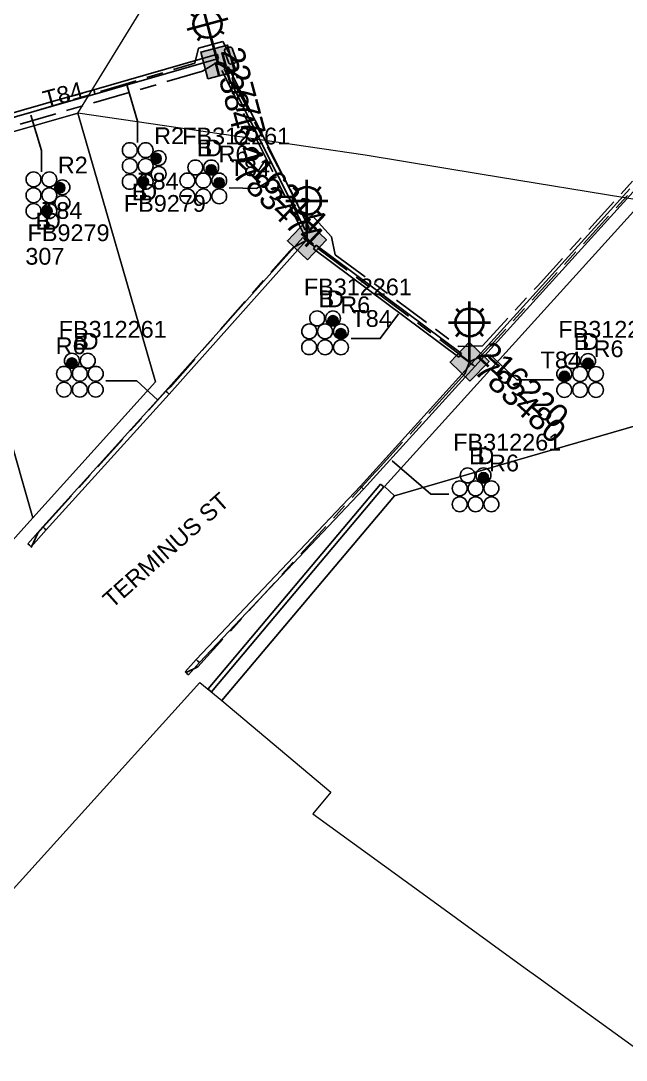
# Model space of a CAD drawing. Header units: metres. Extents: x 314728 to 315901, y 6265229 to 6266735.
# Drawn here: x 315388.9 to 315453.9, y 6265677.9 to 6265789.6 of the extents above; entities that cross this region are included whole.
import ezdxf
from ezdxf.enums import TextEntityAlignment as Align

# ---------------------------------------------------------------- set-up
doc = ezdxf.new("R2010")
doc.units = ezdxf.units.M
doc.linetypes.add('Cable Exist UG', pattern=[8.2, 4, -1.2, 1.8, -1.2])
doc.layers.get('0').update_dxf_attribs({"color": 6})
for name, color, linetype, lineweight in [('Cadastre Buildings_SP_EXT', 250, 'Continuous', 5), ('Cadastre Land Parcels_SP_EXT', 250, 'Continuous', 5), ('Cadastre Roads_SP_EXT', 250, 'Continuous', 5)]:
    doc.layers.add(name, color=color, linetype=linetype, lineweight=lineweight)
for name, color, linetype in [('Duct_SP_EXT', 7, 'Continuous'), ('Equip_LV_EXT', 7, 'Continuous'), ('Equip_SP_SL_EXT', 7, 'Continuous'), ('Mains_LV_EXT', 7, 'Continuous'), ('Mains_SL_EXT', 7, 'Continuous'), ('SupportsUG_SP_LV_SL_EXT', 7, 'Continuous'), ('Trench_SP_EXT', 7, 'Continuous')]:
    doc.layers.add(name, color=color, linetype=linetype)
doc.styles.add('COLUMN_LABEL', font='arial.ttf')
doc.styles.add('iecARIAL', font='arial.ttf', dxfattribs={"height": 2})
doc.styles.add('POLE_LABEL', font='arial.ttf')
doc.styles.get("Standard").update_dxf_attribs({"font": 'arial.ttf'})

# ---------------------------------------------------------------- blocks, each defined once
blk = doc.blocks.new('COLUMN_EXT')
blk.add_hatch(color=256).paths.add_polyline_path([(-1.49, 1.48), (-1.49, -1.49), (1.48, -1.49), (1.48, 1.48)])
blk.add_lwpolyline([(-1.49, -1.49), (1.48, -1.49), (1.48, 1.48), (-1.49, 1.48)], close=True)
for tag, height, style, flags, p in [('ASSET_NUM', 2.5, 'COLUMN_LABEL', 8, (2, 2)), ('STRUCTURE_PLANT_NUMBER', 0.2, 'POLE_LABEL', 9, (1.81, 0.03)), ('STREET_CODE', 0.2, 'COLUMN_LABEL', 9, (1.81, -0.2))]:
    blk.add_attdef(tag, text='', height=height, dxfattribs=dict(style=style, flags=flags)).set_placement(p, align=Align.MIDDLE_LEFT)
at = {"flags": 9}
for tag, p in [('COLUMN_TYPE', (1.81, -0.4)), ('OWNED_BY', (1.81, -0.6)), ('STATE', (1.81, -0.8)), ('USAGE', (1.81, -1)), ('LEGEND', (1.81, -1.2)), ('STREETNAME', (1.81, -1.6)), ('SUBURB', (1.81, -1.8)), ('LOCATION', (1.81, -1.4)), ('NOTES', (1.81, -2))]:
    blk.add_attdef(tag, text='', height=0.2, dxfattribs=at).set_placement(p, align=Align.MIDDLE_LEFT)
at = {"flags": 1}
blk.add_attdef('Z', (1.81, -2.35), '', height=0.2, dxfattribs=at)
blk = doc.blocks.new('DUCT_EXT')
blk.add_circle((0, 0.8), 0.8)
at = {"flags": 1}
blk.add_attdef('Z', (0, 0), '', height=0.2, dxfattribs=at)
at = {"flags": 9}
for tag, p in [('DUCT_CODE', (0, 0)), ('XSECT_TYPE', (0, -0.2)), ('STATE', (0, -0.6)), ('FB_REFERENCE', (0, -0.4)), ('NOTES', (0, -0.8))]:
    blk.add_attdef(tag, text='', height=0.2, dxfattribs=at).set_placement(p, align=Align.MIDDLE_LEFT)
blk = doc.blocks.new('SL_LANTERN_EXT')
at = {"lineweight": 40}
for p, q in [((-1.46, 5.68), (-1.06, 5.28)), ((0, 1.97), (0, 6.47)), ((1.46, 5.68), (1.06, 5.28)), ((-2.25, 4.22), (2.25, 4.22)), ((-1.46, 2.76), (-1.06, 3.16)), ((0, 0), (0, 2.72)), ((1.46, 2.76), (1.06, 3.16))]:
    blk.add_line(p, q, dxfattribs=at)
blk.add_circle((0, 4.22), 1.5, dxfattribs=at)
at = {"style": 'iecARIAL', "flags": 8}
blk.add_attdef('ASSET_NUM', (1.5, 1.5), '', height=2.5, dxfattribs=at)
for tag, p, height, flags in [('CONSTRUCTED_VOLTAGE', (0.98, -0.65), 0.2, 9), ('CONTROL_TYPE', (0.98, -0.85), 0.2, 9), ('LANTERN_PURPOSE', (0.98, -1.05), 0.2, 9), ('LANTERN_TYPE', (0.98, -1.25), 0.2, 9), ('LNUMBER', (2.18, -3.25), 2.5, 8), ('OPERATING_VOLTAGE', (0.98, -1.65), 0.2, 9), ('ORIENTATION', (0.98, -1.85), 0.2, 9), ('OWNED_BY', (0.98, -2.05), 0.2, 9), ('STATE', (0.98, -2.25), 0.2, 9), ('NO_PHASES', (0.98, -1.45), 0.2, 9), ('USAGE', (0.98, -2.45), 0.2, 9), ('CEXIST', (0.98, -2.65), 0.2, 9), ('CNEW', (0.98, -2.85), 0.2, 9), ('CNUMBER', (0.98, -3.05), 0.2, 9), ('CREMOVE', (0.98, -3.25), 0.2, 9), ('CREPLACE', (0.98, -3.45), 0.2, 9), ('LKINGHEIGHT', (0.98, -3.65), 0.2, 9), ('LBRACKET', (0.98, -3.85), 0.2, 9), ('LBRACKETVOCAB', (0.98, -4.05), 0.2, 9), ('LCATEGORY', (0.98, -4.25), 0.2, 9), ('LCHARGE1', (0.98, -4.45), 0.2, 9), ('LCHARGE1PERCENT', (0.98, -4.65), 0.2, 9), ('LCHARGE2', (0.98, -4.85), 0.2, 9), ('LCHARGE2PERCENT', (0.98, -5.05), 0.2, 9), ('LCHARGE3', (0.98, -5.25), 0.2, 9), ('LCHARGE3PERCENT', (0.98, -5.45), 0.2, 9), ('LEXIST', (0.98, -5.65), 0.2, 9), ('LLAMP', (0.98, -5.85), 0.2, 9), ('LLAMPVOCAB', (0.98, -6.05), 0.2, 9), ('LMAST', (0.98, -6.25), 0.2, 9), ('LMASTVOCAB', (0.98, -6.45), 0.2, 9), ('LNEW', (0.98, -6.65), 0.2, 9), ('LANTNUMBER', (0.98, -6.85), 0.2, 9), ('LOUTREACH', (0.98, -7.25), 0.2, 9), ('LOUTREACHVOCAB', (0.98, -7.45), 0.2, 9), ('LRATECODE', (0.98, -7.65), 0.2, 9), ('LREMOVE', (0.98, -7.85), 0.2, 9), ('LREPLACE', (0.98, -8.05), 0.2, 9), ('LTYPE', (0.98, -8.25), 0.2, 9), ('LTYPEVOCAB', (0.98, -8.45), 0.2, 9), ('LEGEND', (0.98, -8.65), 0.2, 9), ('LOCATION', (0.98, -8.85), 0.2, 9), ('NOTES', (0.98, -9.05), 0.2, 9), ('STREETNAME', (0.98, -9.25), 0.2, 9), ('SUBURB', (0.98, -9.45), 0.2, 1)]:
    blk.add_attdef(tag, p, '', height=height, dxfattribs=dict(flags=flags))
blk = doc.blocks.new('LV_STJ_EXT')
h = blk.add_hatch(color=256)
edge = h.paths.add_edge_path()
edge.add_ellipse((-0.59, 0.13), major_axis=(0.226, 0.226), ratio=1, start_angle=45, end_angle=135)
edge.add_line((-0.91, 0.13), (-0.91, -0.13))
edge.add_ellipse((-0.59, -0.13), major_axis=(0.226, 0.226), ratio=1, start_angle=135, end_angle=225)
edge.add_line((-0.59, -0.45), (0.59, -0.45))
edge.add_ellipse((0.59, -0.13), major_axis=(-0.226, 0.226), ratio=1, start_angle=135, end_angle=225)
edge.add_line((0.91, -0.13), (0.91, 0.13))
edge.add_ellipse((0.59, 0.13), major_axis=(-0.226, 0.226), ratio=1, start_angle=225, end_angle=315)
edge.add_line((0.59, 0.45), (-0.59, 0.45))
blk.add_lwpolyline([(-0.91, 0.13), (-0.91, -0.13, 0.414214), (-0.59, -0.45), (0.59, -0.45, 0.414214), (0.91, -0.13), (0.91, 0.13, 0.414214), (0.59, 0.45), (-0.59, 0.45, 0.414214)], format="xyb", close=True)
at = {"flags": 1}
blk.add_attdef('Z', (0, 0), '', height=0.2, dxfattribs=at)
at = {"flags": 9}
for tag, p in [('ORIENTATION', (0, 0)), ('USAGE', (0, -0.2)), ('LEGEND', (0, -0.4)), ('NOTES', (0, -0.6))]:
    blk.add_attdef(tag, text='', height=0.2, dxfattribs=at).set_placement(p, align=Align.MIDDLE_LEFT)
blk = doc.blocks.new('CABLE_LARGE_EXT')
h = blk.add_hatch(color=256)
edge = h.paths.add_edge_path()
edge.add_arc((0, 0.55), 0.55, 0, 360)
blk.add_circle((0, 0.55), 0.55)
at = {"flags": 1}
blk.add_attdef('Z', (0, 0), '', height=0.2, dxfattribs=at)
at = {"flags": 9}
for tag, p in [('COND_CODE', (0, 0)), ('STATE', (0, -0.4)), ('XSECT_SIZE', (0, -0.6)), ('FB_REFERENCE', (0, -0.2)), ('NOTES', (0, -0.8))]:
    blk.add_attdef(tag, text='', height=0.2, dxfattribs=at).set_placement(p, align=Align.MIDDLE_LEFT)

msp = doc.modelspace()

# ---------------------------------------------------------------- linework, layer by layer
at = {"layer": 'Cadastre Buildings_SP_EXT', "linetype": 'Continuous'}
for points in [[(315455.77, 6265770.21), (315427.97, 6265739.52), (315427.97, 6265739.52), (315429.04, 6265738.55), (315441.94, 6265742.28), (315478.16, 6265752.77)], [(315478.16, 6265752.77), (315441.94, 6265742.28), (315429.04, 6265738.55), (315410.53, 6265716.55), (315410.53, 6265716.55), (315422.23, 6265706.72), (315420.27, 6265704.39), (315432.02, 6265695.87), (315443.1, 6265687.82), (315444.46, 6265686.84), (315448.1, 6265684.19), (315456.76, 6265677.92)]]:
    msp.add_lwpolyline(points, dxfattribs=at)
at = {"layer": 'Cadastre Land Parcels_SP_EXT', "linetype": 'Continuous'}
for points in [[(315390.22, 6265736.17), (315403.39, 6265750.76), (315395.05, 6265779.65), (315379.31, 6265775.13), (315379.1, 6265775.07), (315390.22, 6265736.17)], [(315390.22, 6265736.17), (315379.1, 6265775.07), (315363.11, 6265770.42), (315376.7, 6265723.76), (315379.82, 6265724.65), (315390.22, 6265736.17)]]:
    msp.add_lwpolyline(points, close=True, dxfattribs=at)
at = {"layer": 'Cadastre Roads_SP_EXT', "linetype": 'Continuous'}
for points in [[(315395.05, 6265779.65), (315402.49, 6265791.74), (315410.86, 6265805.36), (315370.24, 6265793.61), (315365.78, 6265792.31), (315322.79, 6265779.87), (315318.13, 6265778.53), (315305.39, 6265774.84), (315308.16, 6265763.78), (315310.99, 6265752.48), (315321.51, 6265758.11), (315321.41, 6265758.41), (315347.81, 6265765.98), (315347.97, 6265766.02), (315363.11, 6265770.42), (315379.1, 6265775.07), (315379.31, 6265775.13), (315395.05, 6265779.65)], [(315354.95, 6265697.22), (315365.16, 6265689.17), (315368.51, 6265686.52), (315371.48, 6265684.18), (315374.82, 6265681.62), (315379.39, 6265686.68), (315408.14, 6265718.47), (315410.53, 6265716.55), (315429.04, 6265738.55), (315427.97, 6265739.52), (315455.77, 6265770.21), (315438.25, 6265773.09), (315425.92, 6265775.11), (315395.05, 6265779.65), (315403.39, 6265750.76), (315390.22, 6265736.17), (315379.82, 6265724.65), (315354.95, 6265697.22)]]:
    msp.add_lwpolyline(points, close=True, dxfattribs=at)
at = {"layer": 'Duct_SP_EXT'}
for p, q in [((315396.76, 6265782.15), (315410.03, 6265785.96)), ((315396.89, 6265781.69), (315410.16, 6265785.5)), ((315410.03, 6265785.96), (315410.09, 6265785.73)), ((315410.16, 6265785.5), (315410.09, 6265785.73)), ((315410.78, 6265784.4), (315410.99, 6265784.51)), ((315419.45, 6265767.1), (315410.78, 6265784.4)), ((315411.21, 6265784.62), (315410.99, 6265784.51)), ((315419.88, 6265767.32), (315411.21, 6265784.62)), ((315393.93, 6265781.34), (315396.76, 6265782.15)), ((315396.76, 6265782.15), (315396.83, 6265781.92)), ((315378.77, 6265777), (315393.93, 6265781.34)), ((315393.93, 6265781.34), (315394, 6265781.11)), ((315394.06, 6265780.88), (315394, 6265781.11)), ((315394.06, 6265780.88), (315396.89, 6265781.69)), ((315396.89, 6265781.69), (315396.83, 6265781.92)), ((315378.91, 6265776.54), (315394.06, 6265780.88)), ((315437.34, 6265752.76), (315454.33, 6265771.51)), ((315437.7, 6265752.44), (315454.69, 6265771.19)), ((315419.45, 6265767.1), (315419.67, 6265767.21)), ((315419.88, 6265767.32), (315419.67, 6265767.21)), ((315419.21, 6265766.27), (315404.48, 6265749.79)), ((315419.56, 6265765.95), (315404.84, 6265749.47)), ((315419.21, 6265766.27), (315419.39, 6265766.11)), ((315419.56, 6265765.95), (315419.39, 6265766.11)), ((315420.66, 6265765.46), (315420.51, 6265765.27)), ((315420.66, 6265765.46), (315436.26, 6265753.81)), ((315420.37, 6265765.08), (315420.51, 6265765.27)), ((315420.37, 6265765.08), (315435.98, 6265753.43)), ((315435.98, 6265753.43), (315436.12, 6265753.62)), ((315436.26, 6265753.81), (315436.12, 6265753.62)), ((315425.39, 6265739.56), (315437.34, 6265752.76)), ((315425.74, 6265739.24), (315437.7, 6265752.44)), ((315437.34, 6265752.76), (315437.52, 6265752.6)), ((315437.34, 6265752.76), (315437.52, 6265752.6)), ((315437.7, 6265752.44), (315437.52, 6265752.6)), ((315437.7, 6265752.44), (315437.52, 6265752.6)), ((315404.48, 6265749.79), (315391.3, 6265735.19)), ((315404.48, 6265749.79), (315404.66, 6265749.63)), ((315404.84, 6265749.47), (315391.66, 6265734.87)), ((315404.84, 6265749.47), (315404.66, 6265749.63)), ((315409.05, 6265717.8), (315427.56, 6265739.8)), ((315427.56, 6265739.8), (315427.74, 6265739.64)), ((315407.77, 6265720.96), (315425.39, 6265739.56)), ((315408.13, 6265720.63), (315425.74, 6265739.24)), ((315409.42, 6265717.49), (315427.92, 6265739.49)), ((315425.39, 6265739.56), (315425.57, 6265739.4)), ((315425.74, 6265739.24), (315425.57, 6265739.4)), ((315427.92, 6265739.49), (315427.74, 6265739.64)), ((315391.3, 6265735.19), (315389.68, 6265733.39)), ((315391.66, 6265734.87), (315390.04, 6265733.07)), ((315391.3, 6265735.19), (315391.3, 6265735.19)), ((315391.3, 6265735.19), (315391.48, 6265735.03)), ((315391.3, 6265735.19), (315391.48, 6265735.03)), ((315391.66, 6265734.87), (315391.48, 6265735.03)), ((315391.66, 6265734.87), (315391.48, 6265735.03)), ((315391.66, 6265734.87), (315391.66, 6265734.87)), ((315389.68, 6265733.39), (315389.86, 6265733.23)), ((315390.04, 6265733.07), (315389.86, 6265733.23)), ((315406.57, 6265719.62), (315407.77, 6265720.96)), ((315407.77, 6265720.96), (315407.95, 6265720.79)), ((315408.13, 6265720.63), (315407.95, 6265720.79)), ((315406.93, 6265719.3), (315408.13, 6265720.63)), ((315406.57, 6265719.62), (315406.75, 6265719.46)), ((315406.93, 6265719.3), (315406.75, 6265719.46)), ((315409.05, 6265717.8), (315409.23, 6265717.64)), ((315409.42, 6265717.49), (315409.23, 6265717.64))]:
    msp.add_line(p, q, dxfattribs=at)
for points in [[(315401.47, 6265776.49), (315401.47, 6265778.76), (315400.35, 6265782.56)], [(315391.13, 6265773.34), (315391.13, 6265775.61), (315390.01, 6265779.41)], [(315411.31, 6265771.63), (315414.22, 6265771.55), (315416.4, 6265772.8)], [(315424.39, 6265755.42), (315427.52, 6265755.42), (315429.5, 6265758.09)], [(315424.39, 6265755.42), (315427.52, 6265755.42), (315429.5, 6265758.09)], [(315446.14, 6265750.98), (315442.2, 6265750.98), (315439.3, 6265753.71)], [(315398.05, 6265750.87), (315401.4, 6265750.87), (315403.62, 6265748.83)], [(315434.9, 6265738.71), (315432.94, 6265738.71), (315428.81, 6265742.28)]]:
    msp.add_lwpolyline(points, dxfattribs=at)
at = {"layer": 'Mains_LV_EXT', "linetype": 'Cable Exist UG'}
for points in [[(315350.34, 6265767.84), (315407.63, 6265785.01), (315408.02, 6265786.62), (315410.63, 6265787.33), (315411.44, 6265785.82)], [(315411.44, 6265785.82), (315411.94, 6265784.44), (315411.61, 6265783.28), (315419.09, 6265769.05), (315420.18, 6265768.67), (315422.3, 6265766.34), (315422.3, 6265766.34), (315422.7, 6265764.43), (315435.92, 6265754.59), (315438.51, 6265754.66), (315444.4, 6265761.07), (315459.44, 6265777.61)]]:
    msp.add_lwpolyline(points, dxfattribs=at)
at = {"layer": 'Mains_SL_EXT', "linetype": 'Cable Exist UG'}
for points in [[(315410.07, 6265785.14), (315408.45, 6265784.13), (315349.31, 6265767.05), (315347.69, 6265767.07)], [(315419.65, 6265765.99), (315410.07, 6265785.14)], [(315437.12, 6265752.94), (315438.3, 6265753.49), (315438.3, 6265753.49), (315459.34, 6265776.58), (315459.66, 6265776.93), (315463.14, 6265780.73), (315465.64, 6265783.25), (315466.23, 6265784.58)], [(315390.04, 6265732.98), (315390.75, 6265734.52), (315390.75, 6265734.52), (315391.33, 6265735.16), (315391.69, 6265735.56), (315391.69, 6265735.56), (315404.51, 6265749.76), (315404.97, 6265750.22), (315404.97, 6265750.22), (315417.77, 6265764.82), (315418.12, 6265765.17), (315419.65, 6265765.99)], [(315437.12, 6265752.94), (315419.65, 6265765.99)], [(315406.7, 6265719.56), (315407.94, 6265720.17), (315407.94, 6265720.17), (315426.99, 6265741.08), (315427.23, 6265741.32), (315427.23, 6265741.32), (315435.28, 6265750.18), (315436.6, 6265751.62), (315437.12, 6265752.94)]]:
    msp.add_lwpolyline(points, dxfattribs=at)
at = {"layer": 'Trench_SP_EXT', "linetype": 'Cable Exist UG'}
for points in [[(315410.09, 6265785.73), (315410.07, 6265785.14), (315410.68, 6265784.98), (315410.99, 6265784.51)], [(315419.67, 6265767.18), (315419.72, 6265766.73), (315419.39, 6265766.11)], [(315419.39, 6265766.11), (315420.51, 6265765.27)], [(315436.07, 6265753.65), (315437.51, 6265752.58)]]:
    msp.add_lwpolyline(points, dxfattribs=at)

# ---------------------------------------------------------------- block references
at = {"layer": 'Duct_SP_EXT', "rotation": 269.9999999999998}
for name, p in [('DUCT_EXT', (315399.83, 6265775.66)), ('DUCT_EXT', (315401.53, 6265775.66)), ('DUCT_EXT', (315402.93, 6265774.81)), ('DUCT_EXT', (315399.83, 6265773.96)), ('DUCT_EXT', (315401.53, 6265773.96)), ('CABLE_LARGE_EXT', (315402.91, 6265774.77)), ('DUCT_EXT', (315389.49, 6265772.52)), ('DUCT_EXT', (315391.19, 6265772.52)), ('DUCT_EXT', (315402.93, 6265773.11)), ('CABLE_LARGE_EXT', (315392.57, 6265771.62)), ('DUCT_EXT', (315392.59, 6265771.67)), ('DUCT_EXT', (315399.83, 6265772.26)), ('DUCT_EXT', (315401.53, 6265772.26)), ('CABLE_LARGE_EXT', (315401.53, 6265772.26)), ('DUCT_EXT', (315389.49, 6265770.82)), ('DUCT_EXT', (315391.19, 6265770.82)), ('DUCT_EXT', (315389.49, 6265769.12)), ('DUCT_EXT', (315391.19, 6265769.12)), ('DUCT_EXT', (315392.59, 6265769.97)), ('CABLE_LARGE_EXT', (315391.19, 6265769.12))]:
    msp.add_blockref(name, p, dxfattribs=at)
at = {"layer": 'Duct_SP_EXT'}
for name, p in [('DUCT_EXT', (315407.67, 6265773)), ('DUCT_EXT', (315409.37, 6265773)), ('CABLE_LARGE_EXT', (315409.37, 6265773)), ('DUCT_EXT', (315406.82, 6265771.6)), ('DUCT_EXT', (315408.52, 6265771.6)), ('DUCT_EXT', (315410.23, 6265771.59)), ('CABLE_LARGE_EXT', (315410.23, 6265771.59)), ('DUCT_EXT', (315406.82, 6265769.9)), ('DUCT_EXT', (315408.52, 6265769.9)), ('DUCT_EXT', (315410.23, 6265769.9)), ('DUCT_EXT', (315420.75, 6265756.79)), ('DUCT_EXT', (315422.45, 6265756.79)), ('CABLE_LARGE_EXT', (315422.45, 6265756.79)), ('DUCT_EXT', (315419.9, 6265755.39)), ('DUCT_EXT', (315421.6, 6265755.39)), ('DUCT_EXT', (315423.3, 6265755.39)), ('CABLE_LARGE_EXT', (315423.3, 6265755.39)), ('DUCT_EXT', (315419.89, 6265753.7)), ('DUCT_EXT', (315421.6, 6265753.69)), ('DUCT_EXT', (315423.3, 6265753.69)), ('DUCT_EXT', (315394.41, 6265752.24)), ('CABLE_LARGE_EXT', (315394.41, 6265752.24)), ('DUCT_EXT', (315396.11, 6265752.24)), ('DUCT_EXT', (315448.14, 6265752.21)), ('DUCT_EXT', (315449.84, 6265752.21)), ('CABLE_LARGE_EXT', (315449.84, 6265752.21)), ('DUCT_EXT', (315393.56, 6265750.84)), ('DUCT_EXT', (315395.26, 6265750.84)), ('DUCT_EXT', (315396.97, 6265750.84)), ('DUCT_EXT', (315447.29, 6265750.81)), ('DUCT_EXT', (315448.99, 6265750.81)), ('DUCT_EXT', (315450.69, 6265750.81)), ('CABLE_LARGE_EXT', (315447.3, 6265750.82)), ('DUCT_EXT', (315393.56, 6265749.14)), ('DUCT_EXT', (315395.26, 6265749.14)), ('DUCT_EXT', (315396.97, 6265749.14)), ('DUCT_EXT', (315447.29, 6265749.11)), ('DUCT_EXT', (315448.99, 6265749.11)), ('DUCT_EXT', (315450.69, 6265749.11)), ('DUCT_EXT', (315436.91, 6265739.93)), ('DUCT_EXT', (315438.61, 6265739.93)), ('CABLE_LARGE_EXT', (315438.61, 6265739.93)), ('DUCT_EXT', (315436.06, 6265738.53)), ('DUCT_EXT', (315437.76, 6265738.53)), ('DUCT_EXT', (315439.46, 6265738.53)), ('DUCT_EXT', (315436.06, 6265736.83)), ('DUCT_EXT', (315437.76, 6265736.83)), ('DUCT_EXT', (315439.46, 6265736.83))]:
    msp.add_blockref(name, p, dxfattribs=at)
at = {"layer": 'Equip_LV_EXT', "rotation": 289.3302185994476}
msp.add_blockref('LV_STJ_EXT', (315411.44, 6265785.82), dxfattribs=at)
at = {"layer": 'Equip_SP_SL_EXT'}
ref = msp.add_blockref('SL_LANTERN_EXT', (315410.07, 6265785.14), dxfattribs=dict(at, rotation=14.96602129017979))
ref.add_attrib('ASSET_NUM', '22777', dxfattribs={"layer": '0', "height": 2.5, "rotation": 284.9706, "style": 'iecARIAL'}).set_placement((315411.57, 6265786.64), align=Align.MIDDLE_LEFT)
ref = msp.add_blockref('SL_LANTERN_EXT', (315419.65, 6265765.99), dxfattribs=at)
ref.add_attrib('ASSET_NUM', '216214', dxfattribs={"layer": '0', "height": 2.5, "rotation": 316.4808, "style": 'iecARIAL'}).set_placement((315421.15, 6265767.49), align=Align.MIDDLE_RIGHT)
ref = msp.add_blockref('SL_LANTERN_EXT', (315437.12, 6265752.94), dxfattribs=at)
ref.add_attrib('ASSET_NUM', '216220', dxfattribs={"layer": '0', "height": 2.5, "rotation": 317.1772, "style": 'iecARIAL'}).set_placement((315438.62, 6265754.44), align=Align.MIDDLE_LEFT)
at = {"layer": 'SupportsUG_SP_LV_SL_EXT'}
ref = msp.add_blockref('COLUMN_EXT', (315410.07, 6265785.14), dxfattribs=dict(at, rotation=14.88899023098091))
ref.add_attrib('ASSET_NUM', '238484', dxfattribs={"layer": '0', "height": 2.5, "rotation": 284.9706, "style": 'COLUMN_LABEL'}).set_placement((315412.07, 6265785.89), align=Align.TOP_LEFT)
ref = msp.add_blockref('COLUMN_EXT', (315419.65, 6265765.99), dxfattribs=dict(at, rotation=46.50389396385325))
ref.add_attrib('ASSET_NUM', '783474', dxfattribs={"layer": '0', "height": 2.5, "rotation": 316.4808, "style": 'COLUMN_LABEL'}).set_placement((315421.65, 6265766.74), align=Align.TOP_RIGHT)
ref = msp.add_blockref('COLUMN_EXT', (315437.12, 6265752.94), dxfattribs=dict(at, rotation=46.02109377102583))
ref.add_attrib('ASSET_NUM', '783480', dxfattribs={"layer": '0', "height": 2.5, "rotation": 317.5629, "style": 'COLUMN_LABEL'}).set_placement((315439.12, 6265753.69), align=Align.TOP_LEFT)

# ---------------------------------------------------------------- texts
at = {"layer": 'Cadastre Land Parcels_SP_EXT'}
msp.add_text('307', height=1.8, dxfattribs=at).set_placement((315389.41, 6265763.36))
at = {"layer": 'Cadastre Roads_SP_EXT'}
msp.add_text('TERMINUS ST', height=1.8, rotation=41.6761, dxfattribs=at).set_placement((315398.73, 6265726.36))
at = {"layer": 'Duct_SP_EXT'}
for s, p in [('R2', (315403.24, 6265776.31)), ('FB312261', (315406.25, 6265776.28)), ('B', (315407.82, 6265775)), ('D', (315408.72, 6265775)), ('R6', (315410.16, 6265774.36)), ('R2', (315392.9, 6265773.16)), ('T84', (315411.35, 6265772.88)), ('T84', (315401.54, 6265771.43)), ('B', (315400.85, 6265770.27)), ('D', (315401.75, 6265770.27)), ('T84', (315391.2, 6265768.28)), ('FB9279', (315399.99, 6265769.04)), ('B', (315390.51, 6265767.13)), ('D', (315391.41, 6265767.13)), ('FB9279', (315389.65, 6265765.89)), ('FB312261', (315419.32, 6265760.07)), ('B', (315420.9, 6265758.79)), ('D', (315421.8, 6265758.79)), ('R6', (315423.23, 6265758.15)), ('T84', (315424.43, 6265756.68)), ('FB312261', (315392.99, 6265755.52)), ('FB312261', (315446.65, 6265755.52)), ('R6', (315392.67, 6265753.75)), ('B', (315394.56, 6265754.24)), ('D', (315395.46, 6265754.24)), ('B', (315448.29, 6265754.21)), ('D', (315449.19, 6265754.21)), ('R6', (315450.44, 6265753.43)), ('T84', (315444.74, 6265752.23)), ('FB312261', (315435.36, 6265743.4)), ('B', (315437.06, 6265741.93)), ('D', (315437.96, 6265741.93)), ('R6', (315439.21, 6265741.16))]:
    msp.add_text(s, height=1.8, dxfattribs=at).set_placement(p)
at = {"layer": 'Mains_LV_EXT'}
msp.add_text('T84', height=1.8, rotation=15.0288, dxfattribs=at).set_placement((315391.59, 6265780.2))

doc.saveas('drawing.dxf')
